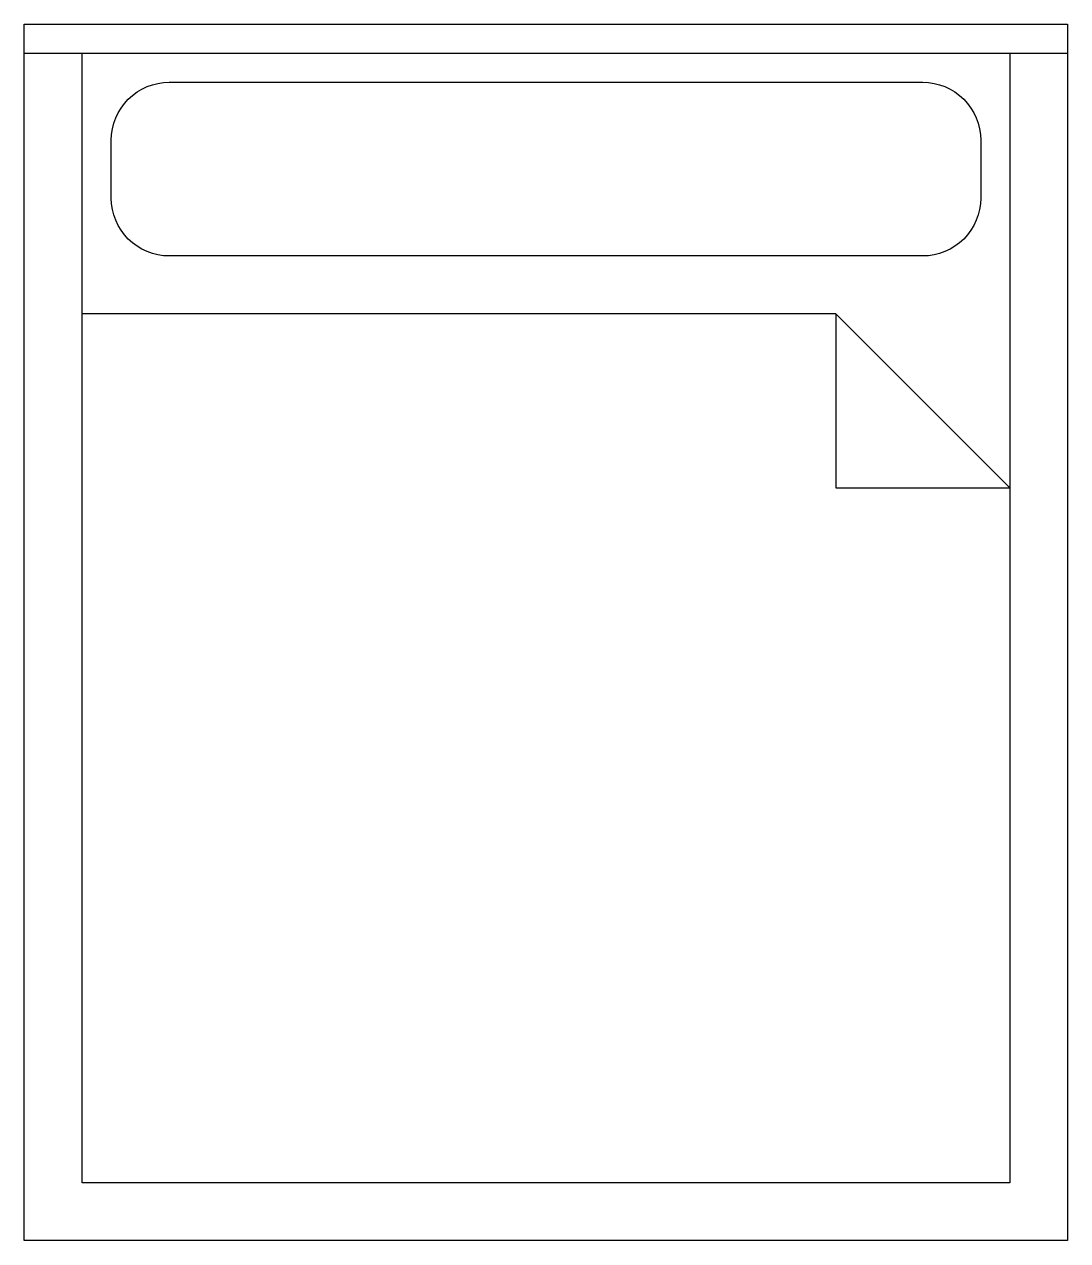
# Model space of a CAD drawing. Header units: millimetres. Extents: x -900 to 900, y -1050 to 1050.
import ezdxf

# ---------------------------------------------------------------- set-up
doc = ezdxf.new("R2010")
doc.units = ezdxf.units.MM
doc.header["$MEASUREMENT"] = 0

# ---------------------------------------------------------------- blocks, each defined once
blk = doc.blocks.new('giuong1800')
for p, q in [((-900, -50), (900, -50)), ((-800, -2000), (-800, -50)), ((800, -50), (800, -2000)), ((500, -500), (-800, -500)), ((500, -500), (500, -800)), ((500, -500), (800, -800)), ((500, -800), (800, -800)), ((800, -2000), (-800, -2000))]:
    blk.add_line(p, q)
blk.add_lwpolyline([(-900, 0), (900, 0), (900, -2100), (-900, -2100)], close=True)
blk.add_lwpolyline([(750, -200), (750, -300, -0.414214), (650, -400), (-650, -400, -0.414214), (-750, -300), (-750, -200, -0.414214), (-650, -100), (650, -100, -0.414214)], format="xyb", close=True)

msp = doc.modelspace()

# ---------------------------------------------------------------- block references
msp.add_blockref('giuong1800', (-0.1, 1050))

doc.saveas('drawing.dxf')
